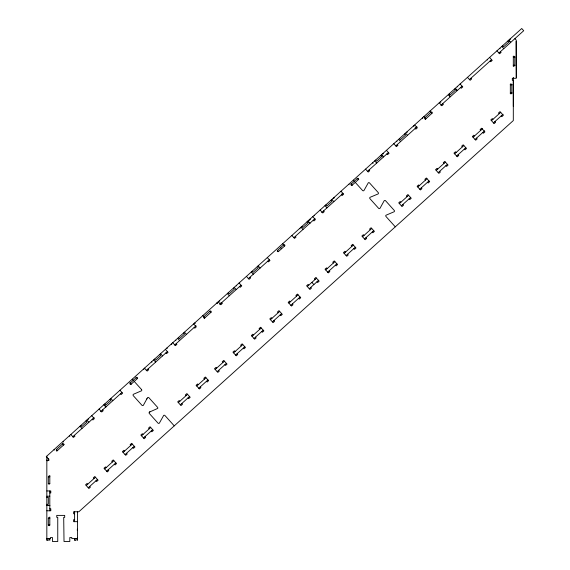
<?xml version="1.0" encoding="UTF-8"?>
<svg xmlns="http://www.w3.org/2000/svg" width="570" height="570" viewBox="0 0 570 570"><rect width="100%" height="100%" fill="white"/><g stroke="black" fill="none" stroke-linecap="round" stroke-linejoin="round"><path stroke-width="0.85" d="M513.306 78.304L513.306 77.613M146.746 399.107L147.01 398.622M395.288 226.839L385.997 216.514A0.99 0.99 0 0 1 385.954 215.253L394.148 211.741A0.99 0.99 0 0 0 394.376 210.572L385.598 200.768A0.99 0.99 0 0 0 384.201 200.69L379.926 208.428A0.99 0.99 0 0 1 378.594 208.299L369.973 198.716A0.99 0.99 0 0 1 370.044 197.32L378.117 193.935A0.99 0.99 0 0 0 378.195 192.539L369.567 182.963A0.99 0.99 0 0 0 368.313 182.778L363.895 190.622A0.99 0.99 0 0 1 362.563 190.494L355.267 182.386M141.531 389.51A0.99 0.99 0 0 1 141.574 390.778L133.38 394.29A0.99 0.99 0 0 0 133.309 395.694L141.93 405.27A0.99 0.99 0 0 0 143.334 405.341L147.537 397.668A0.99 0.99 0 0 1 148.806 397.618L157.562 407.315A0.99 0.99 0 0 1 157.712 408.419L149.411 412.096A0.99 0.99 0 0 0 149.34 413.499L157.961 423.075A0.99 0.99 0 0 0 159.365 423.147L163.711 415.366A0.99 0.99 0 0 1 164.965 415.544L174.256 425.861M56.487 449.409L57.485 450.514A0.741 0.741 0 0 1 56.43 450.457A0.741 0.741 0 0 1 56.487 449.409L62.629 443.88A0.741 0.741 0 0 1 63.676 443.93A0.741 0.741 0 0 1 63.619 444.985L62.379 443.603M204.288 318.331L210.978 312.303A0.741 0.741 0 0 0 211.035 311.256A0.741 0.741 0 0 0 209.981 311.199L203.846 316.728A0.741 0.741 0 0 0 203.789 317.775A0.741 0.741 0 0 0 204.837 317.832L203.718 316.585M277.519 250.387L283.661 244.858A0.741 0.741 0 0 1 284.715 244.915A0.741 0.741 0 0 1 284.658 245.962L278.516 251.491A0.741 0.741 0 0 1 277.469 251.434A0.741 0.741 0 0 1 277.519 250.387L278.516 251.491M350.949 183.768L352.196 185.15A0.741 0.741 0 0 1 351.141 185.093A0.741 0.741 0 0 1 351.198 184.046L357.34 178.517A0.741 0.741 0 0 1 358.387 178.574A0.741 0.741 0 0 1 358.338 179.621L357.091 178.239M424.942 117.776L425.876 118.809A0.741 0.741 0 0 1 424.821 118.752A0.741 0.741 0 0 1 424.878 117.705L431.02 112.176A0.741 0.741 0 0 1 432.067 112.233A0.741 0.741 0 0 1 432.01 113.28L425.227 119.394M48.272 458.8L48.756 458.366M56.744 451.176L64.082 444.572M72.632 436.869L94.078 417.561M100.612 411.675L121.951 392.466M130.794 384.501L137.669 378.309M146.205 370.621L167.573 351.391M174.662 345L196.037 325.755M219.728 304.423L241.06 285.214M248.249 278.744L269.304 259.785M293.863 237.669L315.018 218.623M321.744 212.574L342.983 193.444M351.733 185.564L358.794 179.208M367.344 171.513L388.512 152.454M395.787 145.899L416.969 126.832M440.852 105.322L462.099 86.191M469.466 79.558L491.568 59.658M498.935 53.024L523.716 30.709L521.728 28.5L46.284 456.591L48.935 459.541L47.46 460.866L46.833 460.168M86.241 485.54L95.454 477.247M104.659 468.953L113.872 460.66M123.084 452.366L132.29 444.08M141.502 435.786L150.708 427.493M178.339 402.612L187.551 394.319M196.757 386.032L205.969 377.739M215.182 369.445L224.388 361.152M233.6 352.858L242.806 344.565M252.018 336.272L261.231 327.985M270.437 319.692L279.649 311.398M288.855 303.105L298.067 294.811M307.28 286.518L316.671 278.06M325.698 269.931L334.904 261.644M344.116 253.351L353.329 245.057M362.534 236.764L371.747 228.47M399.378 203.597L408.583 195.303M417.796 187.01L427.001 178.716M436.214 170.423L445.426 162.129M454.632 153.836L463.845 145.549M473.05 137.256L482.541 128.713M491.475 120.669L500.774 112.29M88.236 487.749L97.441 479.455M106.654 471.162L115.86 462.876M125.072 454.582L134.285 446.289M143.49 437.995L152.703 429.702M180.334 404.828L189.539 396.535M198.752 388.241L207.957 379.948M217.17 371.654L226.383 363.361M235.588 355.067L244.801 346.774M254.006 338.487L263.219 330.194M272.432 321.9L281.637 313.607M290.85 305.313L300.055 297.02M309.268 288.726L318.751 280.191M327.501 272.31L336.899 263.853M346.104 255.56L355.317 247.266M364.529 238.972L373.735 230.679M401.366 205.806L410.578 197.512M419.784 189.219L428.996 180.925M438.202 172.632L447.414 164.338M456.627 156.052L465.832 147.758M475.045 139.465L484.621 130.836M493.371 122.963L503.039 114.257M149.411 412.096L149.917 411.882M516.099 41.354L516.285 77.613M514.981 57.021L513.306 57.021L513.306 66.398M514.981 65.279L513.306 65.279A0.741 0.741 0 0 0 514.055 66.027A0.741 0.741 0 0 0 514.795 65.279L514.795 57.021A0.741 0.741 0 0 0 514.055 56.273A0.741 0.741 0 0 0 513.306 57.021L513.306 56.152M512.195 84.78L510.335 84.78L510.335 93.786M512.195 93.045L510.335 93.045A0.741 0.741 0 0 0 511.076 93.786A0.741 0.741 0 0 0 511.817 93.045L511.817 84.78A0.741 0.741 0 0 0 511.076 84.039A0.741 0.741 0 0 0 510.335 84.78L510.335 84.039M46.833 460.239L49.063 460.239M48.322 476.805L49.811 476.805A0.741 0.741 0 0 0 49.063 476.064A0.741 0.741 0 0 0 48.322 476.805L48.322 483.417A0.741 0.741 0 0 0 49.063 484.158A0.741 0.741 0 0 0 49.811 483.417L49.811 475.48M48.322 483.417L49.811 483.417M46.833 490.955L50.801 490.955L50.801 492.936L49.811 492.936M46.833 496.228L49.811 496.185M46.833 497.361L48.322 497.361L48.322 504.3L46.833 504.3M49.811 508.803L50.801 508.803L50.801 510.784L46.833 510.784M74.599 513.741L73.601 513.741L73.601 511.76L78.86 511.76L513.306 120.576L513.306 80.285L512.316 80.285L512.316 78.304L516.285 78.304L516.285 40.185L514.902 38.646M48.322 518.322L49.811 518.322A0.741 0.741 0 0 0 49.063 517.581A0.741 0.741 0 0 0 48.322 518.322L48.322 524.934A0.741 0.741 0 0 0 49.063 525.675A0.741 0.741 0 0 0 49.811 524.934L49.811 517.004M74.599 519.69L73.601 519.69L73.601 521.671L77.57 521.671M48.322 524.934L49.811 524.934M77.199 529.274L77.57 529.274M77.199 530.264L77.57 530.264M77.199 538.244L77.57 538.244M46.833 538.529L50.474 538.529L50.474 537.531L52.454 537.531L52.454 541.5L57.755 541.5L57.755 517.375L56.765 517.375L56.765 515.394L64.695 515.394L64.695 517.375L63.705 517.375L64.018 541.5L69.804 541.5L69.804 537.531L71.784 537.531L71.784 538.529L77.57 538.529M46.833 539.184L49.811 539.184M74.599 539.184L77.57 539.184M48.322 540.51L46.833 540.51L46.833 456.235M76.081 540.51L74.599 540.51L74.599 538.365M431.02 112.176L431.953 113.216M510.022 39.045L510.392 39.458M508.682 40.249L510.67 42.458L508.654 40.278M507.806 41.033L508.803 42.137L503.645 46.783L502.655 45.678M501.778 46.462L503.802 48.642M499.705 48.329L500.075 48.742M500.41 51.699L501.073 52.433L499.598 53.758L496.947 50.816M489.58 57.449L492.231 60.392L490.763 61.724L490.093 60.983M487.243 59.551L487.621 59.964M470.941 78.233L471.604 78.966L470.129 80.299L467.478 77.349M499.206 113.701L498.543 112.967L500.018 111.642L503.339 115.325L501.864 116.651L501.201 115.917M492.943 119.344L492.28 118.603L490.813 119.935L494.126 123.619L495.601 122.286L494.938 121.552M460.111 83.982L462.762 86.932L461.287 88.257L460.624 87.516M457.354 86.462L457.724 86.882M454.404 89.12L455.401 90.224L450.243 94.869L449.245 93.765M480.788 130.288L480.125 129.554L481.6 128.222L484.913 131.905L483.445 133.238L482.783 132.496M448.405 94.52L450.393 96.729L448.376 94.549M474.525 135.924L473.862 135.19L472.387 136.515L475.708 140.199L477.183 138.873L476.52 138.139M442.698 103.662L443.36 104.403L441.885 105.728L439.235 102.778M440.339 101.781L440.838 102.336M462.37 146.875L461.707 146.134L463.182 144.809L466.495 148.492L465.02 149.817L464.358 149.084M430.022 111.072L430.393 111.485M423.88 116.601L424.379 117.149M456.107 152.511L455.444 151.777L453.969 153.102L457.29 156.786L458.757 155.46L458.095 154.719M422.413 117.926L422.783 118.339M414.839 125.079L417.326 127.837L415.851 129.169L415.188 128.428M413.571 125.885L413.941 126.305M415.188 127.68L415.559 128.1M443.952 163.455L443.289 162.721L444.764 161.395L448.077 165.079L446.602 166.404L445.94 165.671M406.873 131.919L407.244 132.333M405.534 133.124L407.522 135.332M437.689 169.098L437.026 168.357L435.551 169.689L438.864 173.373L440.339 172.047L439.677 171.306M404.657 133.907L405.655 135.012L400.496 139.657L399.499 138.553M398.63 139.337L400.617 141.545M396.556 141.203L396.927 141.624M397.261 144.573L397.924 145.307L396.449 146.633L393.799 143.69M425.534 180.042L424.871 179.308L426.339 177.983L429.659 181.666L428.184 182.991L427.521 182.25M419.271 185.685L418.608 184.944L417.133 186.269L420.446 189.953L421.921 188.627L421.259 187.893M386.553 150.459L389.082 153.273L387.607 154.598L386.945 153.857M382.933 153.465L383.311 153.886M381.601 154.677L383.589 156.885L381.565 154.698M380.724 155.46L381.722 156.565L376.563 161.21L375.566 160.106M407.108 196.629L406.446 195.895L407.921 194.562L411.241 198.246L409.766 199.578L409.103 198.837M374.697 160.89L376.72 163.07M372.623 162.756L373.122 163.312M400.845 202.264L400.183 201.531L398.715 202.856L402.028 206.54L403.503 205.214L402.84 204.48M369.018 170.002L369.681 170.736L368.206 172.069L365.555 169.119M353.272 180.177L354.269 181.281M348.733 184.267L349.104 184.68M340.995 191.235L343.646 194.178L342.178 195.51L341.508 194.769M341.508 194.021L341.879 194.441M370.272 229.796L369.609 229.062L371.084 227.736L374.397 231.42L372.923 232.745L372.26 232.011M333.927 197.598L334.305 198.011M333.194 198.26L333.564 198.673M331.826 199.493L333.842 201.673M364.009 235.439L363.346 234.697L361.872 236.03L365.192 239.714L366.66 238.381L365.997 237.647M330.985 200.248L331.975 201.353L326.817 205.998L325.826 204.894M324.986 205.649L326.945 207.886M323.582 210.914L324.245 211.648L322.77 212.973L320.119 210.031M351.854 246.383L351.191 245.649L352.666 244.316L355.979 248.007L354.504 249.332L353.842 248.591M314.227 215.339L314.597 215.752M345.591 252.026L344.928 251.285L343.454 252.61L346.767 256.293L348.242 254.968L347.579 254.234M312.752 216.664L315.402 219.607L313.935 220.939L313.265 220.198M309.995 219.144L310.365 219.557M309.261 219.806L309.752 220.362M309.909 223.226L307.921 221.018L309.881 223.255M307.045 221.801L308.042 222.906L302.884 227.551L301.893 226.44M333.436 262.969L332.766 262.228L334.241 260.903L337.561 264.587L336.086 265.912L335.424 265.178M301.017 227.231L303.005 229.439M299.678 228.435L300.055 228.848M327.173 268.605L326.51 267.871L325.035 269.197L328.349 272.88L329.823 271.555L329.161 270.814M295.338 236.343L296.001 237.077L294.533 238.41L291.876 235.46M282.663 243.753L284.658 245.962M315.011 279.557L314.348 278.815L315.823 277.49L319.143 281.174L317.668 282.499L317.006 281.765M280.59 247.622L281.587 248.727M311.883 282.371L313.87 284.58M308.748 285.192L308.085 284.459L306.617 285.784L309.93 289.467L311.405 288.142L310.743 287.401M267.316 257.576L269.973 260.519L268.498 261.844L267.836 261.11M296.592 296.136L295.93 295.403L297.405 294.077L300.718 297.761L299.25 299.086L298.587 298.352M258.146 265.834L260.134 268.043M290.329 301.779L289.667 301.038L288.192 302.371L291.512 306.054L292.987 304.722L292.325 303.988M257.305 266.589L258.296 267.693L253.144 272.339L252.147 271.235M251.27 272.018L253.294 274.198M249.902 277.255L250.565 277.989L249.097 279.314L246.44 276.372M278.174 312.723L277.512 311.99L278.987 310.657L282.3 314.341L280.825 315.673L280.162 314.932M271.911 318.359L271.249 317.625L269.774 318.951L273.094 322.634L274.562 321.309L273.899 320.575M239.072 283.005L241.73 285.948L240.255 287.28L239.592 286.539M236.315 285.485L236.692 285.898M234.242 287.351L236.201 289.596M233.372 288.142L234.363 289.246L229.204 293.885L228.214 292.781M259.756 329.31L259.094 328.569L260.568 327.244L263.882 330.928L262.407 332.253L261.744 331.519M227.337 293.571L229.332 295.78M253.493 334.946L252.831 334.212L251.356 335.538L254.669 339.221L256.144 337.896L255.481 337.155M221.659 302.684L222.329 303.418L220.854 304.743L218.196 301.801M219.3 300.803L219.678 301.216M220.918 302.599L221.295 303.012M217.092 302.791L217.469 303.212M216.721 303.126L217.099 303.539M209.981 311.199L210.978 312.303M241.338 345.89L240.668 345.156L242.143 343.831L245.463 347.515L243.989 348.84L243.326 348.106M202.849 315.623L203.219 316.036M235.075 351.533L234.412 350.792L232.938 352.125L236.251 355.808L237.726 354.483L237.063 353.742M194.74 322.919L195.239 323.468M193.636 323.91L196.294 326.859L194.819 328.185L194.156 327.451M222.913 362.477L222.25 361.743L223.725 360.418L227.045 364.102L225.57 365.427L224.908 364.686M184.466 332.175L186.454 334.383M216.65 368.12L215.987 367.379L214.512 368.705L217.833 372.388L219.308 371.063L218.645 370.329M183.626 332.93L184.623 334.034L179.465 338.68L178.467 337.575M177.626 338.331L179.614 340.539M175.517 340.226L175.895 340.639M176.23 343.596L176.892 344.33L175.417 345.655L172.76 342.713M204.495 379.064L203.832 378.323L205.307 376.998L208.62 380.682L207.152 382.014L206.49 381.273M171.292 344.038L171.784 344.586M166.868 348.014L167.245 348.434M198.232 384.7L197.569 383.966L196.094 385.291L199.415 388.975L200.889 387.65L200.227 386.916M165.393 349.346L168.05 352.288L166.575 353.614L165.913 352.88M160.562 353.692L162.55 355.908M159.693 354.483L160.683 355.587L155.532 360.226L154.534 359.121M186.077 395.651L185.414 394.91L186.889 393.585L190.202 397.269L188.727 398.594L188.064 397.86M153.693 359.884L155.653 362.121M151.584 361.779L151.962 362.192M179.814 401.287L179.151 400.553L177.676 401.878L180.996 405.562L182.464 404.237L181.802 403.496M147.986 369.025L148.649 369.759L147.174 371.084L144.516 368.142M143.412 369.132L143.911 369.688M135.931 377.126L137.299 378.644A0.741 0.741 0 0 0 137.356 377.589A0.741 0.741 0 0 0 136.308 377.54L130.167 383.069A0.741 0.741 0 0 0 130.11 384.116A0.741 0.741 0 0 0 131.157 384.173L129.917 382.791M132.24 379.2L133.238 380.304M134.228 381.408L141.531 389.517M119.964 390.251L122.614 393.2L121.139 394.526L120.477 393.792M149.24 428.818L148.571 428.084L150.045 426.752L153.366 430.435L151.891 431.768L151.228 431.027M110.815 398.487L112.81 400.696M142.977 434.461L142.315 433.72L140.84 435.045L144.153 438.729L145.628 437.404L144.965 436.67M109.946 399.271L110.943 400.375L105.785 405.021L104.787 403.916M105.942 406.88L103.947 404.672L105.906 406.909M102.55 409.93L103.213 410.671L101.738 411.996L99.087 409.046M130.815 445.405L130.152 444.664L131.627 443.339L134.948 447.022L133.473 448.348L132.81 447.614M124.552 451.041L123.889 450.307L122.415 451.632L125.735 455.316L127.21 453.991L126.547 453.25M91.72 415.687L94.371 418.629L92.896 419.955L92.233 419.221M88.222 418.829L88.599 419.242M86.854 420.061L88.877 422.242M86.013 420.817L87.011 421.928L81.852 426.567L80.855 425.462M112.397 461.992L111.734 461.251L113.209 459.926L116.522 463.609L115.054 464.935L114.392 464.201M79.985 426.246L81.973 428.462M106.134 467.628L105.471 466.894L103.997 468.219L107.317 471.903L108.792 470.578L108.129 469.837M74.307 435.366L74.969 436.1L73.494 437.425L70.844 434.482M69.369 435.808L69.868 436.356M63.106 441.444L63.605 441.999M93.979 478.572L93.316 477.838L94.791 476.513L98.104 480.197L96.629 481.522L95.967 480.781M87.716 484.215L87.053 483.474L85.578 484.806L88.899 488.49L90.366 487.158L89.704 486.424M54.022 449.63L54.392 450.043M513.306 77.969L513.306 106.398M77.57 511.76L77.57 540.503M74.599 511.76L74.599 521.671M49.811 490.955L49.811 510.784M49.811 538.365L49.811 540.503M49.811 505.433L46.833 505.433L49.811 505.469M457.268 90.544L455.273 88.336L457.233 90.573"/></g></svg>
